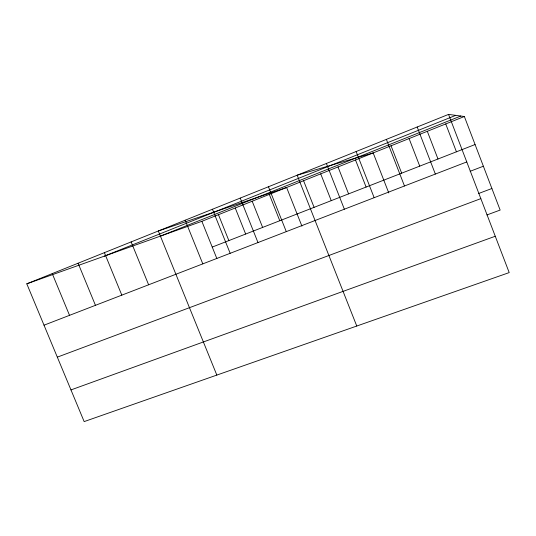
<?xml version="1.0" encoding="UTF-8"?>
<svg xmlns="http://www.w3.org/2000/svg" width="536" height="536" viewBox="0 0 536 536"><rect width="100%" height="100%" fill="white"/><g stroke="black" fill="none" stroke-linecap="round" stroke-linejoin="round"><path stroke-width="0.8" d="M448.545 114.403L509.2 272.596L84.159 421.598L26.8 283.825L448.545 114.403L464.357 116.506L500.142 210.072L486.902 214.956M104.332 256.148L455.747 115.361M160.927 235.94L460.799 116.031M26.8 283.825L201.864 221.328L464.357 116.506M212.236 247.083L475.077 144.532M44.019 325.185L466.769 161.932M470.152 171.286L483.372 166.22M478.661 193.483L491.894 188.505M57.319 357.144L480.839 198.635M70.966 389.92L495.264 236.255M52.24 273.608L69.526 315.336M78.095 263.223L95.455 305.319M104.393 252.657L121.819 295.135M131.132 241.917L148.626 284.784M216.832 375.093L158.328 230.989L286.606 187.486L301.915 226.125M185.168 220.209L202.802 263.866M212.464 209.241L230.165 253.3M201.864 221.328L216.872 258.593M235.237 207.995L245.662 234.044M218.467 214.695L228.865 240.597M252.188 201.228L262.633 227.425M240.222 198.092L257.984 242.553M268.449 186.749L286.284 231.626M269.307 194.394L279.779 220.732M303.57 180.712L314.089 207.345M356.768 326.035L297.172 175.212L373.183 152.914L388.774 192.947M338.022 166.951L348.581 193.885M326.391 163.473L344.36 209.201M320.709 173.865L331.248 200.652M356.125 151.527L374.155 197.69M355.509 159.969L366.095 187.051M391.039 145.785L401.665 173.175M386.382 139.373L404.479 185.985M409.082 138.576L419.735 166.126M427.313 131.3L437.986 159.004M417.189 126.999L435.346 174.066M445.738 123.937L456.431 151.802"/></g></svg>
